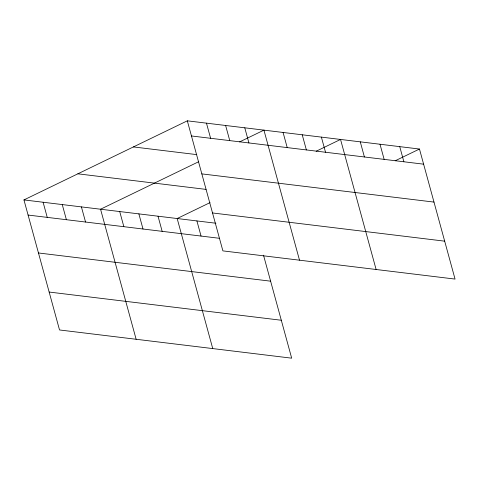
<?xml version="1.0" encoding="UTF-8"?>
<svg xmlns="http://www.w3.org/2000/svg" width="479" height="479" viewBox="0 0 479 479"><rect width="100%" height="100%" fill="white"/><g stroke="black" fill="none" stroke-linecap="round" stroke-linejoin="round"><path stroke-width="0.72" d="M263.51 255.193L291.681 358.172L59.528 329.965L23.95 199.917L187.319 120.828L419.472 149.035L455.05 279.083L222.897 250.882L187.319 120.828M198.773 161.674L100.56 209.221L136.138 339.276M239.602 141.91L263.929 130.132L299.507 260.187M210.047 202.617L177.17 218.532L212.748 348.586M316.212 151.22L340.539 139.443L376.117 269.497M395.145 160.806L419.472 149.035M191.456 135.964L423.61 164.171M133.407 146.927L196.755 154.621M201.833 173.883L433.986 202.09M77.861 173.817L206.036 189.391M212.52 212.957L444.674 241.165M23.95 199.917L215.909 223.238M28.093 215.053L219.316 238.285M38.464 252.972L270.623 281.179M49.151 292.046L281.311 320.253M399.737 146.634L403.881 161.77M380.003 144.239L384.146 159.375M360.274 141.838L364.411 156.974M321.385 137.114L325.528 152.25M302.231 134.791L306.374 149.927M283.083 132.461L287.22 147.598M244.775 127.809L248.918 142.946M225.621 125.48L229.764 140.616M206.467 123.151L210.61 138.287M196.905 220.927L201.048 236.063M158.022 216.203L162.159 231.339M138.868 213.874L143.005 229.01M119.714 211.55L123.857 226.687M81.406 206.892L85.549 222.034M62.258 204.569L66.395 219.705M43.104 202.24L47.241 217.376"/></g></svg>
